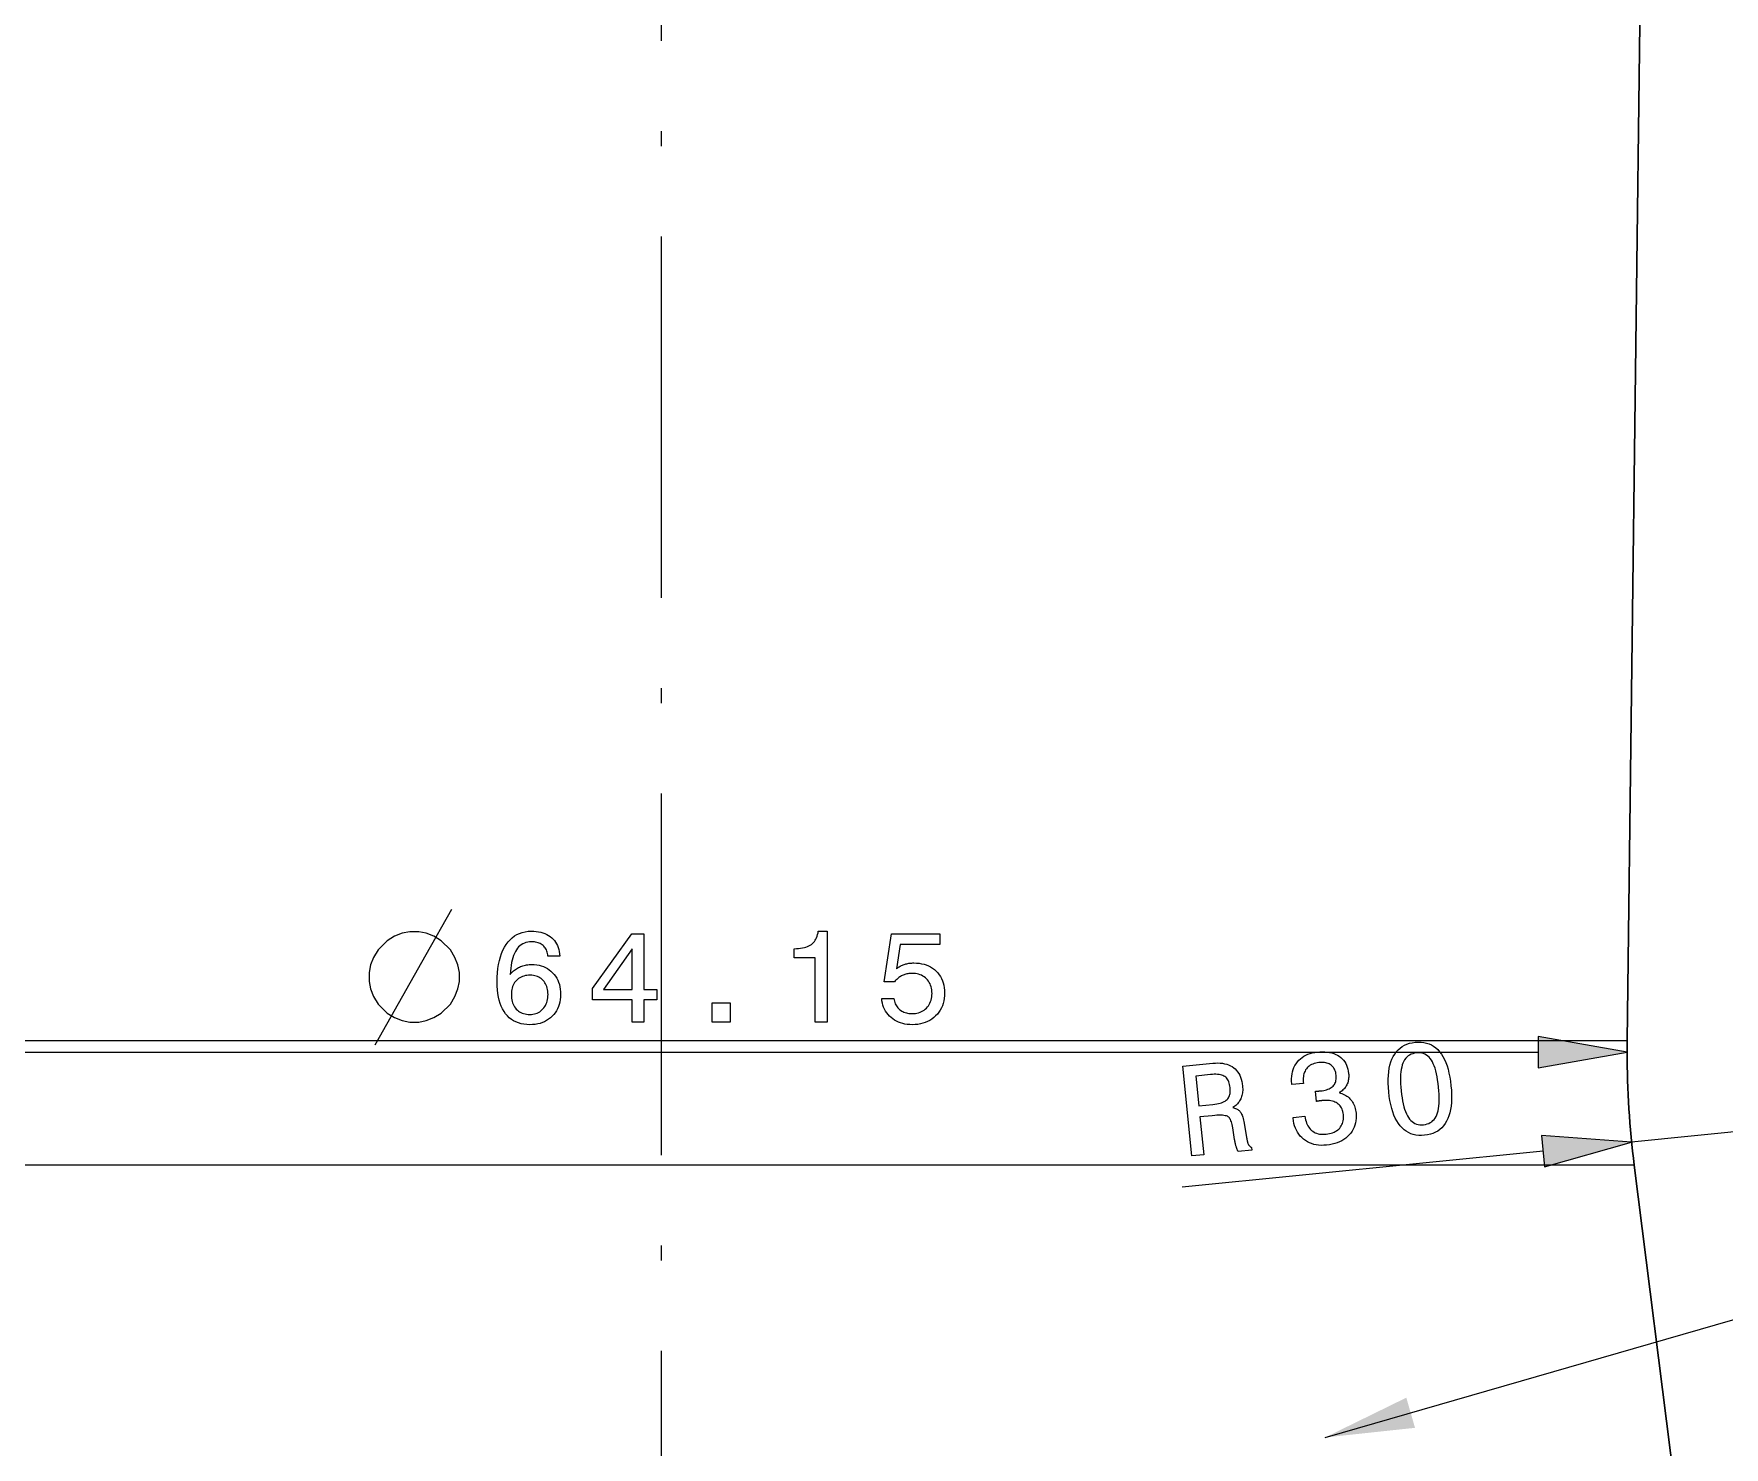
# Model space of a CAD drawing. Extents: x 0 to 297, y 0 to 420.
# Drawn here: x 87.8 to 144, y 153.5 to 200.4 of the extents above; entities that cross this region are included whole.
import ezdxf

# ---------------------------------------------------------------- set-up
doc = ezdxf.new("R2010")
doc.units = 0
doc.linetypes.add('DASHDOT', pattern=[18.5, 12, -3, 0.5, -3])

msp = doc.modelspace()

# ---------------------------------------------------------------- linework, layer by layer
at = {"color": 7, "linetype": 'DASHDOT', "lineweight": 13}
msp.add_line((108.657, 378.695), (108.657, 124.258), dxfattribs=at)
at = {"color": 7, "lineweight": 30}
msp.add_line((140.734, 166.982), (141.832, 255.108), dxfattribs=at)
at = {"color": 7, "lineweight": 13}
for p, q in [((136.807, 166.982), (76.58, 166.982)), ((79.536, 166.608), (137.777, 166.608)), ((137.012, 162.858), (76.347, 162.858))]:
    msp.add_line(p, q, dxfattribs=at)
at = {"color": 7, "lineweight": 13, "ltscale": 0.098171}
msp.add_line((140.734, 166.982), (136.807, 166.982), dxfattribs=at)
at = {"color": 7, "lineweight": 30, "ltscale": 0.009341}
msp.add_line((140.734, 166.982), (140.732, 166.608), dxfattribs=at)
at = {"color": 7, "lineweight": 13, "ltscale": 0.25}
msp.add_line((150.831, 164.616), (140.881, 163.62), dxfattribs=at)
at = {"color": 7, "lineweight": 13, "ltscale": 0.301139}
msp.add_line((137.941, 163.326), (125.956, 162.126), dxfattribs=at)
at = {"color": 7, "lineweight": 13, "ltscale": 0.098884}
msp.add_line((140.967, 162.858), (137.012, 162.858), dxfattribs=at)
at = {"color": 7, "lineweight": 30, "ltscale": 0.425823}
msp.add_line((140.967, 162.858), (143.097, 145.959), dxfattribs=at)
at = {"color": 7, "lineweight": 13}
for points in [[(130.706, 153.818), (161.496, 162.698), (161.496, 236.781)], [(99.158, 166.858), (100.858, 169.858), (101.708, 171.358)]]:
    msp.add_lwpolyline(points, dxfattribs=at)
for points in [[(105.294, 169.797), (104.898, 169.797), (104.892, 169.842), (104.884, 169.886), (104.874, 169.927), (104.861, 169.966), (104.846, 170.003), (104.828, 170.037), (104.809, 170.07), (104.787, 170.1), (104.762, 170.128), (104.736, 170.154), (104.707, 170.177), (104.676, 170.198), (104.643, 170.217), (104.608, 170.233), (104.571, 170.246), (104.531, 170.257), (104.49, 170.266), (104.447, 170.272), (104.401, 170.276), (104.354, 170.277), (104.29, 170.274), (104.229, 170.266), (104.17, 170.253), (104.115, 170.234), (104.064, 170.21), (104.015, 170.18), (103.969, 170.145), (103.926, 170.104), (103.887, 170.059), (103.85, 170.007), (103.817, 169.951), (103.786, 169.888), (103.758, 169.82), (103.733, 169.747), (103.711, 169.668), (103.692, 169.583), (103.676, 169.493), (103.663, 169.397), (103.653, 169.296), (103.646, 169.189), (103.671, 169.221), (103.698, 169.251), (103.727, 169.28), (103.756, 169.307), (103.786, 169.332), (103.817, 169.356), (103.85, 169.378), (103.884, 169.399), (103.919, 169.418), (103.954, 169.436), (103.991, 169.452), (104.029, 169.466), (104.068, 169.479), (104.107, 169.49), (104.148, 169.499), (104.189, 169.507), (104.231, 169.513), (104.274, 169.517), (104.318, 169.519), (104.362, 169.52), (104.446, 169.518), (104.526, 169.509), (104.603, 169.496), (104.677, 169.477), (104.748, 169.452), (104.816, 169.422), (104.88, 169.387), (104.941, 169.346), (104.999, 169.299), (105.054, 169.247), (105.104, 169.191), (105.15, 169.131), (105.189, 169.068), (105.224, 169.001), (105.253, 168.931), (105.277, 168.857), (105.296, 168.78), (105.309, 168.699), (105.317, 168.615), (105.32, 168.527), (105.317, 168.44), (105.308, 168.355), (105.294, 168.274), (105.274, 168.197), (105.249, 168.122), (105.218, 168.051), (105.182, 167.984), (105.139, 167.92), (105.092, 167.859), (105.038, 167.801), (104.98, 167.748), (104.919, 167.701), (104.854, 167.659), (104.785, 167.622), (104.713, 167.592), (104.638, 167.566), (104.559, 167.547), (104.476, 167.533), (104.391, 167.525), (104.301, 167.522), (104.198, 167.525), (104.1, 167.536), (104.007, 167.555), (103.919, 167.58), (103.836, 167.613), (103.758, 167.653), (103.684, 167.7), (103.616, 167.755), (103.552, 167.817), (103.494, 167.886), (103.441, 167.963), (103.393, 168.045), (103.351, 168.134), (103.314, 168.23), (103.284, 168.332), (103.258, 168.44), (103.239, 168.555), (103.225, 168.676), (103.216, 168.804), (103.213, 168.938), (103.216, 169.096), (103.225, 169.246), (103.24, 169.389), (103.261, 169.525), (103.288, 169.653), (103.321, 169.774), (103.36, 169.888), (103.404, 169.994), (103.455, 170.094), (103.512, 170.185), (103.574, 170.269), (103.641, 170.344), (103.712, 170.411), (103.789, 170.468), (103.87, 170.517), (103.956, 170.556), (104.047, 170.587), (104.142, 170.609), (104.243, 170.623), (104.348, 170.627), (104.431, 170.625), (104.512, 170.618), (104.588, 170.608), (104.661, 170.592), (104.731, 170.573), (104.796, 170.549), (104.858, 170.521), (104.917, 170.488), (104.972, 170.451), (105.023, 170.41), (105.071, 170.365), (105.113, 170.316), (105.152, 170.264), (105.186, 170.208), (105.215, 170.148), (105.24, 170.085), (105.26, 170.018), (105.276, 169.948), (105.287, 169.874)], [(113.776, 167.608), (113.776, 169.742), (113.076, 169.742), (113.076, 170.047), (113.151, 170.05), (113.222, 170.055), (113.289, 170.063), (113.353, 170.073), (113.412, 170.086), (113.467, 170.102), (113.519, 170.12), (113.566, 170.14), (113.61, 170.164), (113.649, 170.19), (113.685, 170.219), (113.718, 170.251), (113.748, 170.286), (113.775, 170.325), (113.799, 170.367), (113.82, 170.412), (113.838, 170.461), (113.854, 170.513), (113.866, 170.568), (113.875, 170.627), (114.168, 170.627), (114.168, 167.608)], [(100.608, 170.608), (100.308, 170.608), (100.058, 170.558), (99.808, 170.458), (99.558, 170.308), (99.258, 170.008), (99.108, 169.758), (99.008, 169.508), (98.958, 169.258), (98.958, 168.958), (99.008, 168.708), (99.108, 168.458), (99.258, 168.208), (99.558, 167.908), (99.808, 167.758), (100.058, 167.658), (100.308, 167.608), (100.608, 167.608), (100.858, 167.658), (101.108, 167.758), (101.358, 167.908), (101.658, 168.208), (101.808, 168.458), (101.908, 168.708), (101.958, 168.958), (101.958, 169.258), (101.908, 169.508), (101.808, 169.758), (101.658, 170.008), (101.358, 170.308), (101.108, 170.458), (100.858, 170.558)], [(107.693, 167.608), (107.693, 168.35), (106.376, 168.35), (106.376, 168.73), (107.689, 170.541), (108.081, 170.541), (108.081, 168.696), (108.509, 168.696), (108.509, 168.35), (108.081, 168.35), (108.081, 167.608)], [(115.981, 168.39), (116.381, 168.39), (116.39, 168.345), (116.401, 168.301), (116.414, 168.259), (116.43, 168.219), (116.448, 168.182), (116.469, 168.146), (116.492, 168.113), (116.518, 168.081), (116.546, 168.052), (116.576, 168.025), (116.609, 168), (116.644, 167.977), (116.68, 167.957), (116.718, 167.94), (116.757, 167.926), (116.799, 167.914), (116.842, 167.905), (116.887, 167.898), (116.934, 167.894), (116.982, 167.893), (117.041, 167.895), (117.098, 167.9), (117.152, 167.909), (117.204, 167.922), (117.254, 167.939), (117.301, 167.959), (117.346, 167.983), (117.389, 168.01), (117.429, 168.041), (117.467, 168.076), (117.502, 168.114), (117.533, 168.154), (117.561, 168.197), (117.584, 168.241), (117.605, 168.289), (117.621, 168.338), (117.634, 168.39), (117.643, 168.444), (117.649, 168.5), (117.651, 168.559), (117.649, 168.619), (117.643, 168.676), (117.634, 168.731), (117.622, 168.784), (117.605, 168.834), (117.585, 168.881), (117.562, 168.926), (117.534, 168.968), (117.504, 169.008), (117.469, 169.046), (117.432, 169.08), (117.392, 169.111), (117.349, 169.138), (117.304, 169.162), (117.257, 169.182), (117.207, 169.198), (117.154, 169.211), (117.1, 169.22), (117.042, 169.225), (116.982, 169.227), (116.948, 169.227), (116.913, 169.225), (116.88, 169.221), (116.847, 169.216), (116.815, 169.21), (116.783, 169.202), (116.752, 169.193), (116.722, 169.183), (116.692, 169.171), (116.663, 169.158), (116.634, 169.143), (116.607, 169.127), (116.579, 169.11), (116.553, 169.091), (116.528, 169.071), (116.503, 169.05), (116.479, 169.027), (116.455, 169.003), (116.433, 168.978), (116.411, 168.951), (116.067, 168.951), (116.303, 170.541), (117.906, 170.541), (117.906, 170.187), (116.592, 170.187), (116.472, 169.379), (116.494, 169.398), (116.517, 169.415), (116.54, 169.432), (116.564, 169.448), (116.589, 169.463), (116.615, 169.477), (116.642, 169.49), (116.669, 169.502), (116.697, 169.513), (116.726, 169.523), (116.756, 169.533), (116.786, 169.541), (116.816, 169.549), (116.847, 169.555), (116.879, 169.561), (116.911, 169.565), (116.944, 169.569), (116.977, 169.571), (117.011, 169.573), (117.045, 169.573), (117.136, 169.57), (117.223, 169.562), (117.306, 169.548), (117.386, 169.529), (117.462, 169.505), (117.535, 169.474), (117.604, 169.439), (117.669, 169.398), (117.731, 169.351), (117.789, 169.299), (117.842, 169.242), (117.89, 169.183), (117.932, 169.119), (117.969, 169.052), (118, 168.982), (118.025, 168.909), (118.045, 168.832), (118.059, 168.751), (118.067, 168.667), (118.07, 168.58), (118.067, 168.487), (118.058, 168.398), (118.043, 168.313), (118.022, 168.231), (117.995, 168.153), (117.963, 168.078), (117.924, 168.007), (117.879, 167.939), (117.828, 167.875), (117.772, 167.815), (117.71, 167.759), (117.645, 167.709), (117.577, 167.665), (117.504, 167.627), (117.428, 167.595), (117.349, 167.569), (117.266, 167.548), (117.179, 167.533), (117.089, 167.525), (116.995, 167.522), (116.912, 167.524), (116.831, 167.531), (116.754, 167.543), (116.679, 167.56), (116.607, 167.582), (116.538, 167.608), (116.472, 167.639), (116.409, 167.675), (116.349, 167.716), (116.292, 167.761), (116.238, 167.81), (116.19, 167.863), (116.146, 167.918), (116.108, 167.977), (116.074, 168.038), (116.046, 168.102), (116.022, 168.17), (116.003, 168.24), (115.99, 168.314)], [(106.738, 168.696), (107.693, 168.696), (107.693, 170.039)], [(104.902, 168.523), (104.9, 168.581), (104.896, 168.636), (104.887, 168.688), (104.876, 168.739), (104.862, 168.787), (104.844, 168.832), (104.823, 168.876), (104.798, 168.916), (104.771, 168.955), (104.74, 168.991), (104.706, 169.024), (104.671, 169.054), (104.633, 169.08), (104.594, 169.103), (104.552, 169.122), (104.509, 169.138), (104.463, 169.15), (104.415, 169.159), (104.366, 169.164), (104.314, 169.166), (104.256, 169.164), (104.201, 169.159), (104.148, 169.151), (104.098, 169.138), (104.051, 169.123), (104.006, 169.104), (103.963, 169.081), (103.923, 169.056), (103.886, 169.026), (103.851, 168.993), (103.819, 168.957), (103.791, 168.919), (103.766, 168.878), (103.744, 168.834), (103.725, 168.788), (103.71, 168.74), (103.699, 168.688), (103.69, 168.634), (103.685, 168.578), (103.684, 168.519), (103.685, 168.46), (103.69, 168.403), (103.698, 168.349), (103.71, 168.298), (103.725, 168.249), (103.743, 168.202), (103.765, 168.158), (103.789, 168.116), (103.818, 168.077), (103.849, 168.04), (103.883, 168.007), (103.92, 167.977), (103.959, 167.95), (104, 167.927), (104.044, 167.908), (104.09, 167.892), (104.138, 167.879), (104.189, 167.87), (104.242, 167.865), (104.297, 167.863), (104.35, 167.865), (104.401, 167.871), (104.45, 167.88), (104.497, 167.892), (104.541, 167.909), (104.584, 167.929), (104.625, 167.953), (104.663, 167.98), (104.7, 168.011), (104.734, 168.046), (104.766, 168.083), (104.795, 168.123), (104.82, 168.165), (104.842, 168.21), (104.86, 168.256), (104.875, 168.305), (104.887, 168.356), (104.895, 168.41), (104.9, 168.465)], [(110.356, 167.608), (110.356, 168.251), (110.953, 168.251), (110.953, 167.608)], [(132.817, 165.288), (132.805, 165.436), (132.799, 165.577), (132.798, 165.712), (132.804, 165.84), (132.816, 165.961), (132.834, 166.076), (132.858, 166.184), (132.888, 166.285), (132.924, 166.379), (132.966, 166.467), (133.014, 166.548), (133.067, 166.621), (133.126, 166.687), (133.191, 166.745), (133.261, 166.796), (133.337, 166.84), (133.418, 166.876), (133.505, 166.905), (133.598, 166.926), (133.696, 166.94), (133.796, 166.946), (133.892, 166.943), (133.983, 166.933), (134.07, 166.914), (134.154, 166.886), (134.232, 166.851), (134.307, 166.807), (134.378, 166.754), (134.444, 166.694), (134.506, 166.625), (134.564, 166.547), (134.618, 166.462), (134.666, 166.369), (134.711, 166.268), (134.751, 166.159), (134.786, 166.042), (134.817, 165.917), (134.844, 165.784), (134.866, 165.644), (134.883, 165.495), (134.895, 165.346), (134.902, 165.204), (134.902, 165.069), (134.896, 164.941), (134.885, 164.82), (134.867, 164.705), (134.844, 164.598), (134.814, 164.497), (134.779, 164.404), (134.737, 164.317), (134.69, 164.237), (134.637, 164.165), (134.578, 164.1), (134.514, 164.042), (134.443, 163.992), (134.367, 163.949), (134.285, 163.913), (134.198, 163.885), (134.105, 163.864), (134.005, 163.85), (133.906, 163.844), (133.811, 163.846), (133.72, 163.857), (133.633, 163.876), (133.55, 163.903), (133.471, 163.939), (133.397, 163.983), (133.326, 164.035), (133.259, 164.096), (133.196, 164.165), (133.138, 164.242), (133.084, 164.327), (133.035, 164.42), (132.99, 164.52), (132.95, 164.629), (132.914, 164.745), (132.883, 164.869), (132.856, 165.001), (132.834, 165.14)], [(137.777, 166.087), (140.732, 166.608), (137.777, 167.129)], [(126.276, 163.163), (125.978, 166.144), (126.974, 166.243), (127.061, 166.25), (127.143, 166.252), (127.222, 166.248), (127.297, 166.241), (127.368, 166.228), (127.435, 166.211), (127.499, 166.189), (127.559, 166.162), (127.615, 166.13), (127.668, 166.094), (127.716, 166.053), (127.76, 166.007), (127.8, 165.957), (127.836, 165.903), (127.867, 165.844), (127.895, 165.781), (127.918, 165.713), (127.937, 165.641), (127.951, 165.565), (127.962, 165.484), (127.965, 165.436), (127.967, 165.389), (127.967, 165.343), (127.964, 165.298), (127.959, 165.255), (127.952, 165.213), (127.943, 165.173), (127.932, 165.133), (127.919, 165.095), (127.904, 165.059), (127.886, 165.024), (127.866, 164.99), (127.845, 164.957), (127.821, 164.926), (127.795, 164.896), (127.767, 164.868), (127.737, 164.841), (127.705, 164.816), (127.671, 164.792), (127.635, 164.769), (127.668, 164.762), (127.699, 164.753), (127.728, 164.743), (127.756, 164.731), (127.782, 164.718), (127.806, 164.704), (127.829, 164.688), (127.849, 164.671), (127.868, 164.652), (127.886, 164.632), (127.902, 164.61), (127.917, 164.584), (127.932, 164.555), (127.946, 164.522), (127.959, 164.486), (127.972, 164.447), (127.984, 164.404), (127.995, 164.357), (128.005, 164.308), (128.015, 164.254), (128.095, 163.773), (128.1, 163.742), (128.106, 163.714), (128.111, 163.687), (128.117, 163.662), (128.124, 163.638), (128.13, 163.616), (128.137, 163.596), (128.143, 163.578), (128.15, 163.561), (128.158, 163.546), (128.165, 163.532), (128.174, 163.519), (128.182, 163.507), (128.192, 163.496), (128.202, 163.485), (128.213, 163.476), (128.224, 163.467), (128.236, 163.458), (128.248, 163.451), (128.261, 163.444), (128.269, 163.362), (127.818, 163.317), (127.812, 163.327), (127.805, 163.337), (127.798, 163.349), (127.792, 163.361), (127.786, 163.375), (127.779, 163.389), (127.773, 163.405), (127.767, 163.421), (127.761, 163.439), (127.756, 163.457), (127.75, 163.477), (127.744, 163.498), (127.739, 163.52), (127.733, 163.544), (127.727, 163.569), (127.722, 163.595), (127.716, 163.623), (127.711, 163.652), (127.706, 163.682), (127.7, 163.714), (127.641, 164.098), (127.631, 164.154), (127.62, 164.206), (127.607, 164.253), (127.593, 164.296), (127.578, 164.335), (127.562, 164.37), (127.544, 164.4), (127.525, 164.426), (127.505, 164.448), (127.483, 164.466), (127.458, 164.48), (127.426, 164.492), (127.389, 164.502), (127.345, 164.509), (127.296, 164.514), (127.24, 164.516), (127.179, 164.516), (127.111, 164.514), (127.038, 164.509), (126.958, 164.502), (126.549, 164.461), (126.675, 163.203)], [(129.638, 164.444), (130.035, 164.484), (130.044, 164.423), (130.056, 164.365), (130.071, 164.31), (130.089, 164.258), (130.109, 164.209), (130.133, 164.164), (130.16, 164.122), (130.189, 164.082), (130.221, 164.046), (130.257, 164.014), (130.295, 163.984), (130.335, 163.959), (130.378, 163.937), (130.423, 163.918), (130.47, 163.904), (130.519, 163.893), (130.571, 163.886), (130.626, 163.883), (130.682, 163.883), (130.741, 163.887), (130.798, 163.895), (130.853, 163.905), (130.904, 163.918), (130.953, 163.934), (130.999, 163.953), (131.043, 163.975), (131.083, 163.999), (131.121, 164.027), (131.156, 164.058), (131.188, 164.091), (131.217, 164.127), (131.242, 164.165), (131.263, 164.205), (131.281, 164.246), (131.296, 164.29), (131.306, 164.336), (131.314, 164.384), (131.317, 164.434), (131.317, 164.486), (131.313, 164.54), (131.307, 164.589), (131.297, 164.635), (131.284, 164.678), (131.268, 164.719), (131.249, 164.758), (131.227, 164.794), (131.202, 164.827), (131.174, 164.858), (131.142, 164.887), (131.108, 164.912), (131.07, 164.935), (131.03, 164.955), (130.988, 164.972), (130.944, 164.986), (130.897, 164.997), (130.847, 165.005), (130.795, 165.009), (130.741, 165.011), (130.684, 165.009), (130.625, 165.005), (130.616, 165.004), (130.608, 165.003), (130.599, 165.002), (130.591, 165.001), (130.582, 165), (130.573, 164.999), (130.564, 164.998), (130.555, 164.997), (130.546, 164.995), (130.537, 164.994), (130.527, 164.993), (130.517, 164.991), (130.507, 164.99), (130.495, 164.988), (130.484, 164.986), (130.471, 164.984), (130.458, 164.982), (130.445, 164.98), (130.431, 164.978), (130.416, 164.976), (130.382, 165.313), (130.391, 165.314), (130.4, 165.314), (130.409, 165.315), (130.418, 165.315), (130.427, 165.316), (130.436, 165.317), (130.445, 165.317), (130.453, 165.318), (130.462, 165.318), (130.47, 165.319), (130.479, 165.32), (130.487, 165.32), (130.495, 165.321), (130.503, 165.322), (130.511, 165.322), (130.519, 165.323), (130.526, 165.324), (130.534, 165.324), (130.541, 165.325), (130.548, 165.326), (130.604, 165.332), (130.658, 165.341), (130.707, 165.352), (130.754, 165.365), (130.797, 165.38), (130.837, 165.396), (130.874, 165.415), (130.908, 165.436), (130.939, 165.458), (130.966, 165.483), (130.99, 165.51), (131.011, 165.539), (131.029, 165.57), (131.044, 165.603), (131.056, 165.638), (131.065, 165.675), (131.071, 165.715), (131.074, 165.757), (131.073, 165.8), (131.07, 165.846), (131.064, 165.89), (131.056, 165.932), (131.045, 165.971), (131.032, 166.009), (131.016, 166.043), (130.998, 166.075), (130.977, 166.105), (130.954, 166.133), (130.928, 166.158), (130.9, 166.181), (130.87, 166.201), (130.837, 166.219), (130.802, 166.234), (130.765, 166.246), (130.726, 166.256), (130.685, 166.263), (130.642, 166.267), (130.596, 166.268), (130.548, 166.267), (130.499, 166.264), (130.443, 166.256), (130.391, 166.246), (130.341, 166.233), (130.295, 166.217), (130.252, 166.198), (130.212, 166.176), (130.175, 166.151), (130.141, 166.123), (130.11, 166.092), (130.082, 166.059), (130.057, 166.022), (130.036, 165.983), (130.017, 165.941), (130.002, 165.896), (129.991, 165.848), (129.982, 165.798), (129.977, 165.745), (129.975, 165.689), (129.977, 165.631), (129.981, 165.57), (129.6, 165.532), (129.597, 165.561), (129.591, 165.647), (129.59, 165.73), (129.595, 165.81), (129.605, 165.887), (129.621, 165.961), (129.642, 166.032), (129.669, 166.1), (129.701, 166.165), (129.739, 166.226), (129.782, 166.285), (129.829, 166.34), (129.881, 166.39), (129.937, 166.435), (129.997, 166.475), (130.061, 166.51), (130.129, 166.541), (130.202, 166.566), (130.278, 166.587), (130.358, 166.603), (130.443, 166.614), (130.532, 166.621), (130.618, 166.623), (130.7, 166.62), (130.779, 166.613), (130.854, 166.602), (130.925, 166.585), (130.992, 166.564), (131.056, 166.538), (131.116, 166.508), (131.173, 166.473), (131.225, 166.434), (131.273, 166.391), (131.315, 166.344), (131.354, 166.293), (131.387, 166.238), (131.416, 166.18), (131.44, 166.117), (131.459, 166.051), (131.474, 165.981), (131.484, 165.907), (131.487, 165.864), (131.488, 165.822), (131.488, 165.782), (131.485, 165.742), (131.48, 165.704), (131.473, 165.667), (131.464, 165.63), (131.453, 165.595), (131.44, 165.561), (131.425, 165.528), (131.408, 165.496), (131.389, 165.465), (131.368, 165.436), (131.345, 165.408), (131.32, 165.381), (131.294, 165.356), (131.265, 165.332), (131.234, 165.309), (131.201, 165.287), (131.166, 165.267), (131.215, 165.253), (131.262, 165.237), (131.307, 165.219), (131.349, 165.198), (131.39, 165.175), (131.428, 165.15), (131.464, 165.123), (131.498, 165.094), (131.53, 165.062), (131.56, 165.029), (131.588, 164.993), (131.613, 164.955), (131.636, 164.915), (131.656, 164.874), (131.674, 164.83), (131.69, 164.784), (131.704, 164.737), (131.715, 164.687), (131.724, 164.635), (131.731, 164.582), (131.736, 164.497), (131.736, 164.415), (131.729, 164.336), (131.716, 164.26), (131.696, 164.187), (131.671, 164.116), (131.639, 164.049), (131.601, 163.984), (131.557, 163.922), (131.506, 163.862), (131.45, 163.807), (131.39, 163.756), (131.326, 163.71), (131.257, 163.669), (131.184, 163.633), (131.106, 163.601), (131.024, 163.575), (130.938, 163.553), (130.847, 163.536), (130.752, 163.524), (130.661, 163.518), (130.574, 163.517), (130.489, 163.522), (130.408, 163.533), (130.33, 163.55), (130.256, 163.573), (130.184, 163.601), (130.116, 163.635), (130.05, 163.675), (129.988, 163.721), (129.931, 163.772), (129.878, 163.826), (129.83, 163.885), (129.788, 163.949), (129.751, 164.016), (129.719, 164.087), (129.692, 164.163), (129.67, 164.243), (129.653, 164.327), (129.641, 164.415)], [(133.228, 165.329), (133.242, 165.209), (133.257, 165.096), (133.276, 164.99), (133.296, 164.891), (133.319, 164.799), (133.345, 164.713), (133.372, 164.635), (133.402, 164.563), (133.435, 164.499), (133.47, 164.441), (133.507, 164.39), (133.547, 164.345), (133.59, 164.306), (133.636, 164.273), (133.685, 164.246), (133.736, 164.225), (133.79, 164.21), (133.847, 164.201), (133.907, 164.199), (133.97, 164.202), (134.033, 164.211), (134.091, 164.226), (134.146, 164.245), (134.196, 164.27), (134.242, 164.301), (134.285, 164.337), (134.323, 164.378), (134.357, 164.424), (134.387, 164.475), (134.413, 164.532), (134.435, 164.595), (134.453, 164.665), (134.468, 164.74), (134.479, 164.823), (134.487, 164.912), (134.491, 165.007), (134.491, 165.109), (134.488, 165.217), (134.481, 165.332), (134.47, 165.453), (134.456, 165.575), (134.44, 165.689), (134.422, 165.796), (134.402, 165.896), (134.379, 165.989), (134.354, 166.075), (134.327, 166.154), (134.297, 166.225), (134.265, 166.29), (134.231, 166.347), (134.194, 166.398), (134.155, 166.442), (134.112, 166.481), (134.067, 166.514), (134.018, 166.54), (133.967, 166.561), (133.912, 166.575), (133.855, 166.584), (133.795, 166.586), (133.732, 166.583), (133.67, 166.574), (133.611, 166.559), (133.557, 166.54), (133.507, 166.514), (133.461, 166.484), (133.418, 166.448), (133.38, 166.406), (133.345, 166.359), (133.315, 166.307), (133.288, 166.249), (133.266, 166.186), (133.247, 166.116), (133.232, 166.04), (133.22, 165.957), (133.212, 165.869), (133.208, 165.773), (133.208, 165.672), (133.211, 165.564), (133.218, 165.45)], [(126.9, 165.867), (126.413, 165.819), (126.513, 164.826), (126.972, 164.872), (127.04, 164.88), (127.103, 164.89), (127.162, 164.902), (127.216, 164.915), (127.266, 164.931), (127.312, 164.948), (127.353, 164.968), (127.389, 164.989), (127.422, 165.012), (127.449, 165.037), (127.473, 165.064), (127.494, 165.094), (127.511, 165.127), (127.526, 165.162), (127.538, 165.201), (127.546, 165.242), (127.551, 165.286), (127.554, 165.333), (127.553, 165.382), (127.549, 165.434), (127.543, 165.486), (127.534, 165.534), (127.522, 165.578), (127.509, 165.62), (127.492, 165.658), (127.474, 165.693), (127.453, 165.724), (127.429, 165.753), (127.403, 165.778), (127.375, 165.799), (127.344, 165.818), (127.309, 165.834), (127.27, 165.848), (127.228, 165.859), (127.182, 165.867), (127.133, 165.872), (127.08, 165.875), (127.024, 165.875), (126.964, 165.873)], [(137.993, 162.807), (140.881, 163.62), (137.889, 163.844)]]:
    msp.add_lwpolyline(points, close=True, dxfattribs=at)
at = {"color": 7, "lineweight": 30}
msp.add_arc((170.732, 166.608), 30, 180, 187.1814, dxfattribs=at)
at = {"color": 7, "lineweight": 13}
for points in [[(137.777, 166.087), (140.732, 166.608), (137.777, 166.087), (137.777, 167.129)], [(137.993, 162.807), (140.881, 163.62), (137.993, 162.807), (137.889, 163.844)], [(133.4, 155.138), (130.706, 153.818), (133.689, 154.137)]]:
    msp.add_solid(points, dxfattribs=at)

doc.saveas('drawing.dxf')
